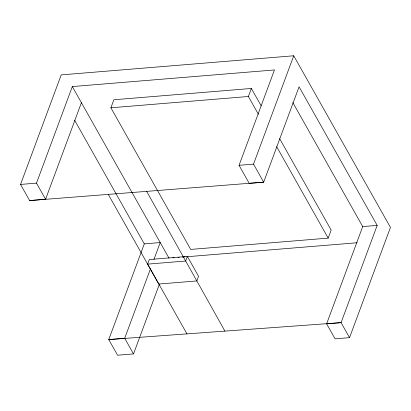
<?xml version="1.0" encoding="UTF-8"?>
<svg xmlns="http://www.w3.org/2000/svg" width="411" height="411" viewBox="0 0 411 411"><rect width="100%" height="100%" fill="white"/><g stroke="black" fill="none" stroke-linecap="round" stroke-linejoin="round"><path stroke-width="0.62" d="M349.54 337.647L341.084 322.64L377.175 225.398L299.08 86.803L263.687 182.171L29.638 200.568L20.55 184.441L61.208 74.889L293.737 55.778L390.45 227.417L349.54 337.647L335.078 338.839L326.622 323.827L362.713 226.584L292.807 102.524M29.638 200.568L45.575 199.258L36.487 183.131L72.326 86.567L274.456 69.952L239.063 165.314L249.23 183.357L263.687 182.171L253.52 164.128L293.737 55.778M45.575 199.258L81.414 102.693M279.639 138.641L331.163 230.083L328.183 238.118L190.694 249.42L110.893 107.795L113.878 99.765L251.362 88.463L261.103 105.745M74.617 120.228L144.287 243.872L108.766 339.578L117.582 355.222L133.518 353.912L159.432 284.093M133.518 353.912L124.703 338.268L150.616 268.445M153.966 259.413L160.223 242.562L144.287 243.872M258.437 114.335L248.383 96.493L251.362 88.463M147.611 264.129L149.337 259.531L187.401 256.428L198.549 276.336L196.823 280.939L158.764 284.042L147.611 264.129L185.674 261.026L187.401 256.428M110.893 107.795L248.383 96.493M239.063 165.314L253.52 164.128M20.55 184.441L36.487 183.131M362.713 226.584L377.175 225.398M172.877 257.892L174.156 257.789M177.994 257.471L179.273 257.368M182.474 257.106L185.032 256.896M186.948 256.736L357.097 242.752M124.703 338.268L108.766 339.578L341.084 322.64L326.622 323.827M108.263 194.388L186.959 333.876M276.66 146.676L328.183 238.118M72.326 86.567L169.039 258.211M146.66 191.367L224.925 331.107"/></g></svg>
